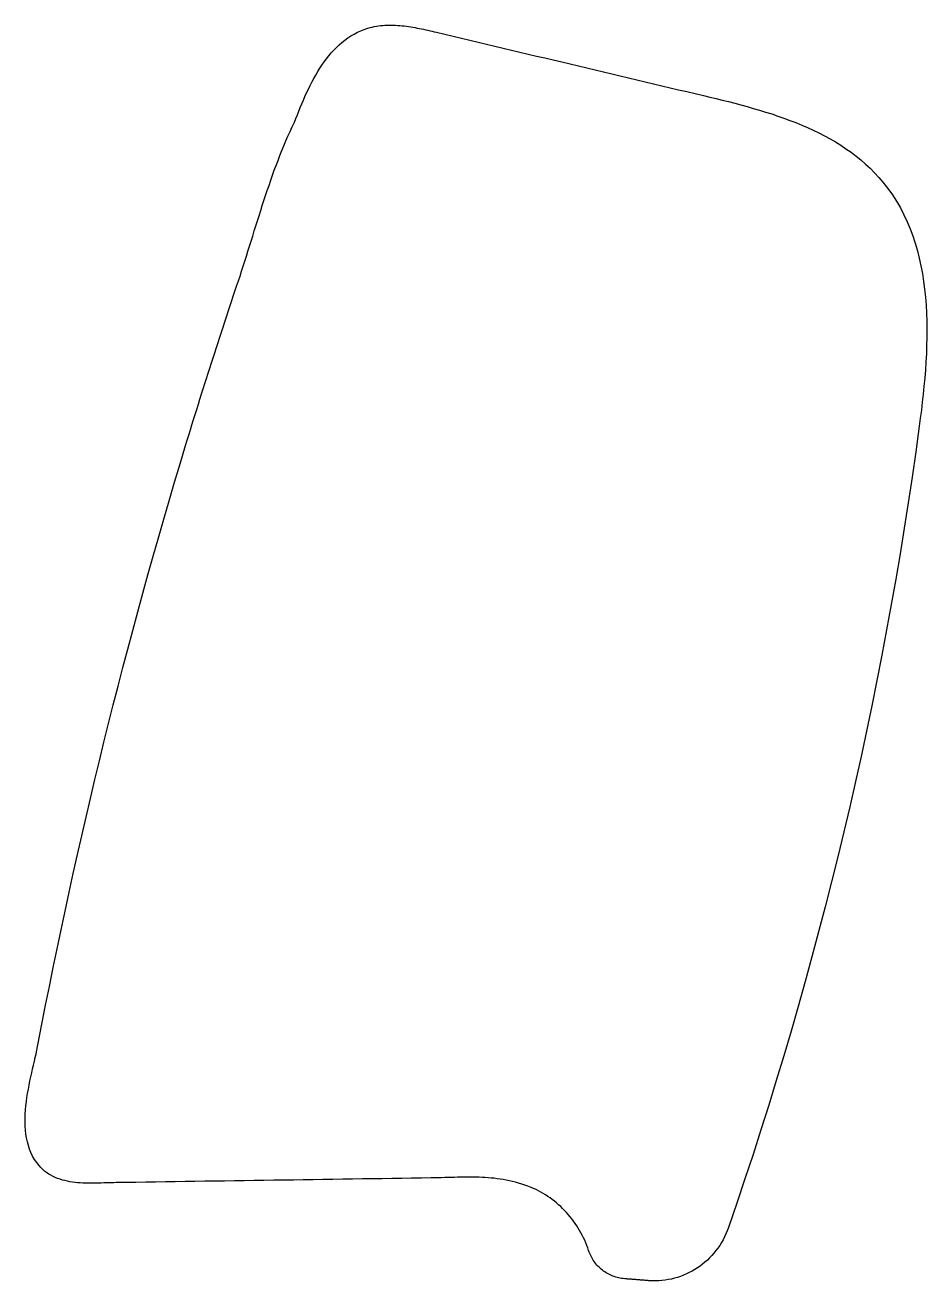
# Model space of a CAD drawing. Header units: metres. Extents: x 174.7 to 209.4, y -154.8 to -106.4.
import ezdxf

# ---------------------------------------------------------------- set-up
doc = ezdxf.new("R2010")
doc.units = ezdxf.units.M

msp = doc.modelspace()

# ---------------------------------------------------------------- linework, layer by layer
msp.add_lwpolyline([(185.028332, -110.15599), (185.08091, -110.015274), (185.134758, -109.873796), (185.19013, -109.73181), (185.247026, -109.58957), (185.305446, -109.44733), (185.36539, -109.305344), (185.427112, -109.163866), (185.490866, -109.022896), (185.556652, -108.882942), (185.62447, -108.744258), (185.694574, -108.607352), (185.766964, -108.47197), (185.84164, -108.338874), (185.918856, -108.208064), (185.998612, -108.079794), (186.081162, -107.954318), (186.166506, -107.83189), (186.254644, -107.712764), (186.34583, -107.597194), (186.440318, -107.485434), (186.537854, -107.377738), (186.638692, -107.27436), (186.743086, -107.175554), (186.850782, -107.081574), (186.962288, -106.992674), (187.07735, -106.909108), (187.196222, -106.831384), (187.319158, -106.759502), (187.446158, -106.693716), (187.577222, -106.63428), (187.71235, -106.581448), (187.851796, -106.535474), (187.93206, -106.512868), (188.012578, -106.492802), (188.09335, -106.475276), (188.17463, -106.46029), (188.256164, -106.44759), (188.337952, -106.437176), (188.419994, -106.429048), (188.502036, -106.422952), (188.584332, -106.418888), (188.666882, -106.416856), (188.749686, -106.416602), (188.83249, -106.418126), (188.915548, -106.421428), (188.998606, -106.426254), (189.081664, -106.432604), (189.164722, -106.440478), (189.248034, -106.449622), (189.331346, -106.460036), (189.414658, -106.47172), (189.49797, -106.48442), (189.581028, -106.498136), (189.664086, -106.512614), (189.747144, -106.528108), (189.829948, -106.544364), (189.912752, -106.561128), (189.995302, -106.578654), (190.077852, -106.596688), (190.160148, -106.61523), (190.24219, -106.634026), (190.324232, -106.653076), (190.40602, -106.67238), (190.487554, -106.691684), (190.809118, -106.767884), (191.130682, -106.844084), (191.452246, -106.920284), (191.77381, -106.996484), (192.095374, -107.072684), (192.416938, -107.148884), (192.738502, -107.225084), (193.060066, -107.301284), (193.38163, -107.377484), (193.703194, -107.453684), (194.024758, -107.529884), (194.346322, -107.606084), (194.667886, -107.682284), (194.98945, -107.758484), (195.311014, -107.834684), (195.632578, -107.910884), (195.954142, -107.987084), (196.275706, -108.063284), (196.59727, -108.139484), (196.918834, -108.215684), (197.240398, -108.291884), (197.561962, -108.368084), (197.883526, -108.444284), (198.20509, -108.520484), (198.526654, -108.596684), (198.848218, -108.672884), (199.169782, -108.749084), (199.491346, -108.825284), (199.81291, -108.901484), (200.134474, -108.977684), (200.456038, -109.053884), (200.777602, -109.130084), (201.015092, -109.186726), (201.253598, -109.24413), (201.492612, -109.302804), (201.732134, -109.362748), (201.971656, -109.424216), (202.211178, -109.487462), (202.450446, -109.55274), (202.689206, -109.62005), (202.927204, -109.6899), (203.16444, -109.76229), (203.400406, -109.837474), (203.634848, -109.915706), (203.867766, -109.99724), (204.098906, -110.08233), (204.32776, -110.17123), (204.554328, -110.26394), (204.778356, -110.360968), (204.99959, -110.462314), (205.21803, -110.568232), (205.433168, -110.678976), (205.64475, -110.7948), (205.852776, -110.915958), (206.056992, -111.04245), (206.257144, -111.174784), (206.452724, -111.31296), (206.643986, -111.457232), (206.830422, -111.607854), (207.011778, -111.76508), (207.1878, -111.929164), (207.358488, -112.10036), (207.523334, -112.278668), (207.682338, -112.464596), (207.868774, -112.702848), (208.042256, -112.94745), (208.203038, -113.198148), (208.351628, -113.454688), (208.48828, -113.716816), (208.613502, -113.984278), (208.727548, -114.25682), (208.830926, -114.533934), (208.92389, -114.81562), (209.006948, -115.10137), (209.080354, -115.39093), (209.144616, -115.684046), (209.199988, -115.980464), (209.246978, -116.27993), (209.28584, -116.581936), (209.317082, -116.886482), (209.340958, -117.19306), (209.357976, -117.501416), (209.36839, -117.811296), (209.372708, -118.1227), (209.371184, -118.434866), (209.364072, -118.747794), (209.352134, -119.06123), (209.33537, -119.374666), (209.314542, -119.688102), (209.28965, -120.00103), (209.261202, -120.313196), (209.229706, -120.624346), (209.195416, -120.934226), (209.15884, -121.242582), (209.120232, -121.548906), (209.0801, -121.853198), (208.94421, -122.837194), (208.802224, -123.820428), (208.654142, -124.802646), (208.499964, -125.783848), (208.33969, -126.764034), (208.173066, -127.743204), (208.000346, -128.721358), (207.82153, -129.698242), (207.636618, -130.67411), (207.445864, -131.648708), (207.249014, -132.622036), (207.046068, -133.594094), (206.837026, -134.564882), (206.621888, -135.5344), (206.400654, -136.502394), (206.173578, -137.468864), (205.940406, -138.434064), (205.701392, -139.39774), (205.456282, -140.359892), (205.205076, -141.320266), (204.948028, -142.279116), (204.684884, -143.236188), (204.415898, -144.191736), (204.14107, -145.145506), (203.860146, -146.097498), (203.57338, -147.047712), (203.280772, -147.995894), (202.982068, -148.942298), (202.677522, -149.88667), (202.367134, -150.82901), (202.050904, -151.769318), (201.728832, -152.707594), (201.684128, -152.828498), (201.634852, -152.946608), (201.581258, -153.06167), (201.523346, -153.173938), (201.461116, -153.283158), (201.394822, -153.389076), (201.324718, -153.491692), (201.250804, -153.591006), (201.17308, -153.687018), (201.0918, -153.779474), (201.007218, -153.868374), (200.919334, -153.953464), (200.828402, -154.034744), (200.734422, -154.112214), (200.637394, -154.185874), (200.537572, -154.25547), (200.43521, -154.321002), (200.330308, -154.382216), (200.222866, -154.439112), (200.113138, -154.49169), (200.001378, -154.539696), (199.887586, -154.58313), (199.772016, -154.621992), (199.654668, -154.656028), (199.535542, -154.685238), (199.414892, -154.709622), (199.292972, -154.72918), (199.169782, -154.743658), (199.045322, -154.752802), (198.919846, -154.756866), (198.793608, -154.755342), (198.666608, -154.748484), (198.637144, -154.746198), (198.60768, -154.743912), (198.578216, -154.741626), (198.548752, -154.73934), (198.519542, -154.737054), (198.490332, -154.734768), (198.461122, -154.732482), (198.431912, -154.730196), (198.402702, -154.72791), (198.373492, -154.725624), (198.344282, -154.723338), (198.315072, -154.721052), (198.285862, -154.718766), (198.256652, -154.71648), (198.227442, -154.714194), (198.198232, -154.711908), (198.169022, -154.709622), (198.139812, -154.707336), (198.110856, -154.70505), (198.0819, -154.702764), (198.052944, -154.700478), (198.023988, -154.698192), (197.995032, -154.695906), (197.966076, -154.69362), (197.93712, -154.691334), (197.908418, -154.689048), (197.879716, -154.686762), (197.851014, -154.684476), (197.822312, -154.68219), (197.79361, -154.679904), (197.764908, -154.677618), (197.73646, -154.675332), (197.677532, -154.669236), (197.618858, -154.661108), (197.560946, -154.650948), (197.503542, -154.638756), (197.4469, -154.624532), (197.390766, -154.608276), (197.335394, -154.589988), (197.280784, -154.569922), (197.22719, -154.547824), (197.174358, -154.523948), (197.122542, -154.498294), (197.071742, -154.470608), (197.021958, -154.441398), (196.973444, -154.41041), (196.925946, -154.377644), (196.879718, -154.3431), (196.83476, -154.307032), (196.791072, -154.26944), (196.748908, -154.23007), (196.708268, -154.189176), (196.668898, -154.146758), (196.631052, -154.10307), (196.594984, -154.057858), (196.56044, -154.011122), (196.527674, -153.963116), (196.496686, -153.91384), (196.467476, -153.86304), (196.440044, -153.81097), (196.41439, -153.75763), (196.390768, -153.703274), (196.369178, -153.647648), (196.34962, -153.590752), (196.315838, -153.490422), (196.279008, -153.391108), (196.239384, -153.292556), (196.196966, -153.19502), (196.152008, -153.0985), (196.104256, -153.002996), (196.053964, -152.908762), (196.001132, -152.815798), (195.946014, -152.724104), (195.888356, -152.633934), (195.828412, -152.545288), (195.766182, -152.458166), (195.70192, -152.372822), (195.635372, -152.289002), (195.566792, -152.20696), (195.49618, -152.12695), (195.423536, -152.048972), (195.34886, -151.973026), (195.272406, -151.899112), (195.194174, -151.82723), (195.114164, -151.757634), (195.03263, -151.690324), (194.949318, -151.625554), (194.864482, -151.56307), (194.778122, -151.50338), (194.690238, -151.44623), (194.601084, -151.39162), (194.51066, -151.339804), (194.418966, -151.291036), (194.326002, -151.245062), (194.232022, -151.202136), (194.136772, -151.162258), (194.013582, -151.11476), (193.891662, -151.071072), (193.770758, -151.03094), (193.65087, -150.994364), (193.531744, -150.96109), (193.41338, -150.930864), (193.295778, -150.903686), (193.178684, -150.879556), (193.062098, -150.85822), (192.945766, -150.839424), (192.829942, -150.823168), (192.714118, -150.809198), (192.598548, -150.79726), (192.482978, -150.787354), (192.367154, -150.77948), (192.25133, -150.773384), (192.134998, -150.768812), (192.018412, -150.765764), (191.901318, -150.763986), (191.783716, -150.763478), (191.665352, -150.763986), (191.546226, -150.765256), (191.426338, -150.767288), (191.305434, -150.769828), (191.183514, -150.772876), (191.060324, -150.776178), (190.935864, -150.779734), (190.810134, -150.78329), (190.68288, -150.786846), (190.554102, -150.790148), (190.4238, -150.792942), (190.29172, -150.795228), (189.912498, -150.800816), (189.533276, -150.806404), (189.154054, -150.811992), (188.774832, -150.81758), (188.39561, -150.823168), (188.016388, -150.828756), (187.637166, -150.834344), (187.257944, -150.839932), (186.878722, -150.84552), (186.4995, -150.851108), (186.120278, -150.856696), (185.741056, -150.862284), (185.361834, -150.867872), (184.982612, -150.87346), (184.60339, -150.879048), (184.224168, -150.884636), (183.844946, -150.890224), (183.465724, -150.895812), (183.086502, -150.9014), (182.70728, -150.906988), (182.328058, -150.912576), (181.948836, -150.918164), (181.569614, -150.923752), (181.190392, -150.92934), (180.81117, -150.934928), (180.431948, -150.940516), (180.052726, -150.946104), (179.673504, -150.951692), (179.294282, -150.957534), (178.91506, -150.963376), (178.535838, -150.969218), (178.156616, -150.97506), (178.065176, -150.976838), (177.971958, -150.979378), (177.876962, -150.982172), (177.780696, -150.985474), (177.68316, -150.988776), (177.584354, -150.991824), (177.484786, -150.994364), (177.384456, -150.996396), (177.283364, -150.997666), (177.182018, -150.99792), (177.080418, -150.996904), (176.978564, -150.994618), (176.876964, -150.990554), (176.775618, -150.984712), (176.67478, -150.976838), (176.57445, -150.966678), (176.474882, -150.953978), (176.37633, -150.938484), (176.278794, -150.920196), (176.182528, -150.898606), (176.087786, -150.873714), (175.994568, -150.845266), (175.903128, -150.813008), (175.81372, -150.77694), (175.726344, -150.736554), (175.641254, -150.69185), (175.558704, -150.642574), (175.478694, -150.588472), (175.401478, -150.52929), (175.32731, -150.465028), (175.256444, -150.395178), (175.18888, -150.31974), (175.096424, -150.201122), (175.013874, -150.077932), (174.940976, -149.95017), (174.877476, -149.818344), (174.822612, -149.682708), (174.77613, -149.543516), (174.737776, -149.401022), (174.707042, -149.25548), (174.68342, -149.107144), (174.666402, -148.956522), (174.655734, -148.803614), (174.651162, -148.648928), (174.651924, -148.492718), (174.657766, -148.335238), (174.668434, -148.176742), (174.683166, -148.017484), (174.701708, -147.857718), (174.723806, -147.697698), (174.748952, -147.537932), (174.776638, -147.378674), (174.806356, -147.219924), (174.837852, -147.06219), (174.870618, -146.905726), (174.9044, -146.75104), (174.93869, -146.598132), (174.97298, -146.447256), (175.007016, -146.29892), (175.04029, -146.153378), (175.072294, -146.01063), (175.102774, -145.871184), (175.131222, -145.735294), (175.157384, -145.603214), (175.297338, -144.875504), (175.439578, -144.148302), (175.584358, -143.421608), (175.731424, -142.695422), (175.88103, -141.969744), (176.033176, -141.244574), (176.187608, -140.519912), (176.34458, -139.795758), (176.503838, -139.072112), (176.665636, -138.348974), (176.82972, -137.626344), (176.996344, -136.904476), (177.165254, -136.183116), (177.336704, -135.462264), (177.51044, -134.742174), (177.686716, -134.022592), (177.865278, -133.303518), (178.04638, -132.585206), (178.229768, -131.867402), (178.415442, -131.15036), (178.603656, -130.433826), (178.794156, -129.718054), (178.987196, -129.003044), (179.182522, -128.288542), (179.380388, -127.574802), (179.58054, -126.86157), (179.782978, -126.1491), (179.987956, -125.437392), (180.19522, -124.726446), (180.40477, -124.016262), (180.61686, -123.306586), (180.831236, -122.597672), (180.891942, -122.39879), (180.952648, -122.199908), (181.013608, -122.00128), (181.074822, -121.802652), (181.13629, -121.604024), (181.197758, -121.405396), (181.25948, -121.207022), (181.321456, -121.008648), (181.383432, -120.810274), (181.445662, -120.6119), (181.508146, -120.413526), (181.570884, -120.215406), (181.633622, -120.017286), (181.696614, -119.819166), (181.75986, -119.621046), (181.82336, -119.42318), (181.88686, -119.225314), (181.950614, -119.027448), (182.014622, -118.829582), (182.078884, -118.63197), (182.143146, -118.434358), (182.207662, -118.236746), (182.272432, -118.039134), (182.337202, -117.841776), (182.402226, -117.644418), (182.467504, -117.44706), (182.533036, -117.249702), (182.598568, -117.052598), (182.664354, -116.855494), (182.730394, -116.65839), (182.796434, -116.461286), (182.862728, -116.264436), (182.92572, -116.076222), (182.98795, -115.886992), (183.049672, -115.696492), (183.11114, -115.504976), (183.1721, -115.312698), (183.232806, -115.119658), (183.293512, -114.925856), (183.354218, -114.731546), (183.414924, -114.536728), (183.47563, -114.341656), (183.53659, -114.146076), (183.597804, -113.950496), (183.659526, -113.754662), (183.721756, -113.558828), (183.784494, -113.363248), (183.84774, -113.167922), (183.911748, -112.97285), (183.976772, -112.778286), (184.042558, -112.58423), (184.10936, -112.390682), (184.177432, -112.197896), (184.246774, -112.005872), (184.317386, -111.814864), (184.389268, -111.624872), (184.462674, -111.435896), (184.537604, -111.24819), (184.614312, -111.061754), (184.692798, -110.876842), (184.773062, -110.693454), (184.855358, -110.51159), (184.939686, -110.331504), (185.026046, -110.153196)])

doc.saveas('drawing.dxf')
